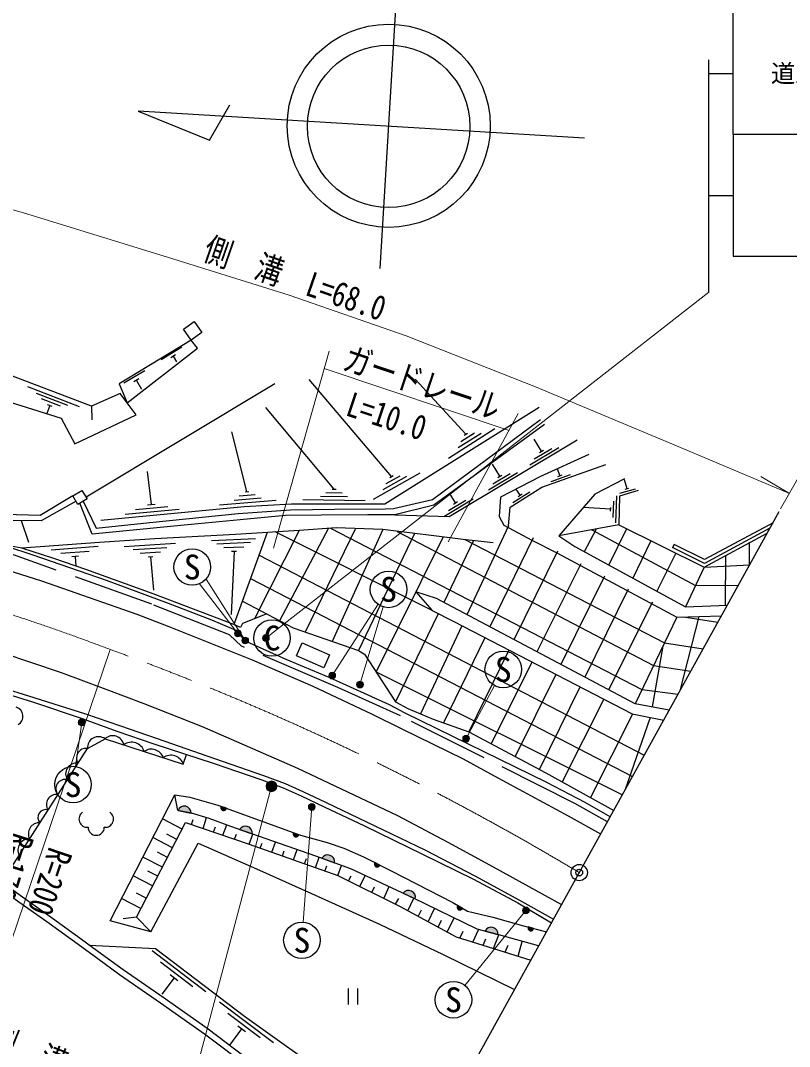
# Model space of a CAD drawing. Units: millimetres at full size, sheet at 1:1000; details may follow other scales. Extents: x 40000 to 680000, y 20000 to 380000.
# Drawn here: x 314547 to 371351, y 265976 to 341720 of the extents above; entities that cross this region are included whole.
import ezdxf
from ezdxf.enums import TextEntityAlignment as Align

# ---------------------------------------------------------------- set-up
doc = ezdxf.new("R2010")
doc.units = ezdxf.units.MM
doc.header["$LTSCALE"] = 1000
doc.header["$PDMODE"] = 32
doc.header["$PDSIZE"] = 500
doc.linetypes.add('CHAIN', pattern=[18.5, 12, -1.5, 3.5, -1.5])
doc.linetypes.add('DASHED', pattern=[7.5, 6, -1.5])
for name, color, linetype, lineweight in [('M-BGD', 7, 'Continuous', 25), ('M-BMK', 2, 'CHAIN', 13), ('M-BMK-OTRS', 5, 'Continuous', 25), ('M-BMK-SRVR', 3, 'Continuous', 25), ('M-STR-HTXT', 7, 'Continuous', 13), ('M-STR-STRC', 7, 'Continuous', 25)]:
    doc.layers.add(name, color=color, linetype=linetype, lineweight=lineweight)
doc.layers.add('M-OTRS', color=6, linetype='Continuous')
doc.styles.add('ＭＳ ゴシック', font='')
doc.styles.get('ＭＳ ゴシック').set_extended_font_data('MS Gothic')

msp = doc.modelspace()

# ---------------------------------------------------------------- hatches: boundary and pattern name
at = {"layer": 'M-BGD'}
for points in [[(326184, 283406, -0.82183), (327155, 283212)], [(329755, 283559, -0.4608), (329486, 283407, -0.4608), (329377, 283696)], [(330725, 281996, -0.82183), (331661, 281670)], [(335097, 281612, -0.4608), (334828, 281460, -0.4608), (334720, 281750)], [(336815, 279873, -0.82183), (337746, 279535)], [(341081, 279369, -0.4608), (340796, 279249, -0.4608), (340722, 279549)], [(342814, 277293, -0.82183), (343712, 276874)], [(347195, 276176, -0.4608), (346903, 276076, -0.4608), (346849, 276380)], [(348859, 274490, -0.82183), (349819, 274242)], [(352444, 274692, -0.4608), (352189, 274518, -0.4608), (352056, 274797)]]:
    msp.add_hatch(color=256, dxfattribs=at).paths.add_polyline_path(points)
at = {"layer": 'M-STR-HTXT'}
for points in [[(330829, 296595, -1), (330390, 296356, -0.41421), (330490, 296695, -0.41421)], [(331370, 296070, -1), (330931, 295831, -0.41421), (331031, 296170, -0.41421)], [(332897, 296246, -1), (332458, 296007, -0.41421), (332558, 296346, -0.41421)], [(337797, 293479, -1), (337358, 293239, -0.41421), (337458, 293579, -0.41421)], [(339844, 292815, -1), (339405, 292576, -0.41421), (339505, 292915, -0.41421)], [(319286, 290018, -1), (318847, 289779, -0.41421), (318947, 290118, -0.41421)], [(347680, 288824, -1), (347241, 288585, -0.41421), (347341, 288924, -0.41421)], [(332750, 284967, -0.41421), (332872, 285519, -0.41421), (333425, 285396, -1)], [(336281, 283780, -1), (335842, 283541, -0.41421), (335942, 283880, -0.41421)], [(352101, 276138, -1), (351662, 275899, -0.41421), (351762, 276238, -0.41421)]]:
    msp.add_hatch(color=256, dxfattribs=at).paths.add_polyline_path(points)

# ---------------------------------------------------------------- linework, layer by layer
at = {"layer": 'M-BGD'}
for p, q in [((326472, 317600), (324932, 316668)), ((326006, 317037), (325646, 316820)), ((325826, 316929), (326075, 316518)), ((323724, 315868), (322184, 314936)), ((323289, 315254), (322930, 315037)), ((323109, 315145), (323492, 314513)), ((341943, 308056), (335866, 315227)), ((347440, 311186), (343695, 315237)), ((315064, 314694), (318876, 313236)), ((333336, 314890), (319391, 306526)), ((318052, 313294), (315717, 314188)), ((317499, 313249), (316098, 313785)), ((316713, 313293), (316484, 312695)), ((316876, 313230), (316549, 313355)), ((319784, 313244), (319807, 312250)), ((337717, 307126), (332670, 313141)), ((331271, 306942), (330156, 311345)), ((346155, 309414), (349591, 311590)), ((346884, 310195), (348573, 311265)), ((347077, 310637), (348091, 311279)), ((347321, 311111), (347558, 311261)), ((353037, 309920), (352498, 310820)), ((352181, 308917), (354325, 310202)), ((352502, 309354), (353789, 310125)), ((352887, 309830), (353188, 310010)), ((324217, 305998), (323936, 308428)), ((340614, 306379), (344066, 308322)), ((349106, 307074), (351250, 308359)), ((349962, 308077), (349422, 308977)), ((349427, 307511), (350713, 308282)), ((354397, 308119), (354219, 308623)), ((341336, 307095), (343079, 308076)), ((341553, 307527), (342598, 308115)), ((341821, 307987), (342065, 308125)), ((349812, 307987), (350112, 308166)), ((353750, 307699), (355164, 308200)), ((354232, 308061), (354562, 308178)), ((359357, 307156), (359166, 307820)), ((331131, 306930), (331410, 306954)), ((337113, 306865), (338313, 306848)), ((337577, 307128), (337857, 307125)), ((346687, 306113), (346271, 306807)), ((350909, 306129), (352179, 306926)), ((351448, 306680), (351168, 307127)), ((351300, 306587), (351597, 306773)), ((358831, 306817), (359984, 307149)), ((359223, 307117), (359492, 307195)), ((323938, 305972), (324496, 306025)), ((329241, 305953), (333440, 306317)), ((330321, 306318), (332313, 306491)), ((330696, 306621), (331892, 306725)), ((335404, 306348), (340008, 306285)), ((336710, 306600), (338710, 306573)), ((345830, 305111), (347975, 306396)), ((346151, 305548), (347438, 306319)), ((346537, 306023), (346837, 306203)), ((358335, 305033), (358370, 306233)), ((358534, 304627), (358592, 306626)), ((322278, 305270), (326260, 305652)), ((323049, 305615), (325438, 305844)), ((358143, 305639), (356116, 305772)), ((358139, 305499), (358147, 305779)), ((314584, 304803), (315140, 303213)), ((332780, 303924), (330312, 297136)), ((335126, 304066), (331838, 297550)), ((344953, 298159), (333364, 303959)), ((337296, 304231), (333677, 297410)), ((339292, 304218), (335565, 296570)), ((341315, 304136), (337558, 295877)), ((343651, 303851), (339511, 295199)), ((350588, 304408), (347518, 297852)), ((358734, 304476), (354309, 303684)), ((356199, 302511), (357102, 304184)), ((359321, 304186), (358003, 301524)), ((322207, 302893), (325992, 303142)), ((328657, 303341), (331895, 303490)), ((331539, 303174), (329041, 303058)), ((345763, 303592), (340813, 293627)), ((348021, 303320), (345806, 298758)), ((352412, 303534), (349222, 296950)), ((361121, 303297), (359768, 300559)), ((362821, 303034), (362710, 302810)), ((368362, 303150), (368378, 301472)), ((314644, 302755), (313558, 302950)), ((320290, 302882), (316800, 302617)), ((319614, 302530), (317520, 302371)), ((325367, 302800), (322872, 302636)), ((324887, 302468), (323391, 302369)), ((331053, 302851), (329555, 302782)), ((330318, 302517), (330116, 297874)), ((330493, 302525), (330143, 302508)), ((332175, 302259), (360626, 287485)), ((354219, 302543), (351001, 296009)), ((362958, 302390), (361550, 299584)), ((318834, 302170), (318346, 302133)), ((318590, 302151), (318643, 301445)), ((324333, 302131), (323984, 302108)), ((324159, 302119), (324366, 299657)), ((355948, 301617), (352700, 295110)), ((365049, 301357), (368412, 301534)), ((366629, 302213), (366601, 298555)), ((365049, 301357), (363668, 298425)), ((331546, 300530), (359750, 285904)), ((357675, 300693), (354454, 294182)), ((359443, 299735), (356234, 293240)), ((361222, 298770), (357981, 292315)), ((345403, 297928), (342242, 291417)), ((363312, 292331), (364675, 297711)), ((366049, 297270), (363517, 297676)), ((347136, 297036), (344094, 290539)), ((363030, 297662), (359943, 291277)), ((348837, 296156), (345795, 289876)), ((362000, 295533), (361206, 291042)), ((350619, 295234), (347655, 289213)), ((352322, 294353), (349316, 288330)), ((340813, 293627), (359004, 284557)), ((354087, 293440), (351092, 287386)), ((355875, 292514), (352874, 286439)), ((357626, 291609), (354566, 285512)), ((359759, 290517), (356651, 284357)), ((361055, 290265), (359224, 284955)), ((326184, 283406), (327155, 283212)), ((329755, 283559), (329377, 283696)), ((326481, 282024), (325030, 282771)), ((327183, 282360), (327308, 282726)), ((328036, 282070), (328278, 282878)), ((328810, 281806), (328947, 282197)), ((329501, 281571), (329785, 282330)), ((330725, 281996), (331661, 281670)), ((325769, 280653), (324323, 281397)), ((326089, 281269), (325366, 281642)), ((330362, 281278), (330494, 281656)), ((331438, 280911), (331697, 281658)), ((333121, 280316), (333384, 281072)), ((335097, 281612), (334720, 281750)), ((325400, 279940), (324679, 280313)), ((332261, 280620), (332391, 280991)), ((333895, 280041), (334027, 280418)), ((334717, 279750), (334983, 280516)), ((325024, 279215), (323583, 279956)), ((335534, 279461), (335668, 279844)), ((336341, 279175), (336620, 279944)), ((336815, 279873), (337746, 279535)), ((341081, 279369), (340722, 279549)), ((324682, 278557), (323964, 278928)), ((337038, 278928), (337175, 279310)), ((337996, 278589), (338270, 279345)), ((324306, 277832), (322870, 278571)), ((338786, 278197), (338965, 278584)), ((339614, 277786), (339998, 278608)), ((323840, 276933), (323125, 277303)), ((340490, 277351), (340693, 277770)), ((341378, 276910), (341782, 277775)), ((342814, 277293), (343712, 276874)), ((323445, 276172), (322015, 276908)), ((342245, 276480), (342485, 276900)), ((343164, 275997), (343614, 276918)), ((343929, 275581), (344173, 276053)), ((344655, 275186), (345137, 276174)), ((347195, 276176), (346849, 276380)), ((323110, 275526), (322138, 275392)), ((345388, 274788), (345648, 275292)), ((346066, 274419), (346579, 275471)), ((347000, 273976), (347252, 274490)), ((347949, 273683), (348390, 274587)), ((348859, 274490), (349819, 274242)), ((349483, 273209), (349883, 274226)), ((352444, 274692), (352056, 274797)), ((348714, 273446), (348926, 273926)), ((350356, 272939), (350572, 273454)), ((351307, 272645), (351614, 273738)), ((328247, 270012), (324263, 273034)), ((327269, 270377), (324879, 272191)), ((326171, 270834), (325614, 271257)), ((325893, 271045), (324986, 269850)), ((338740, 270250), (338740, 269076)), ((339440, 270250), (339440, 269076)), ((333236, 266256), (329238, 269259)), ((332256, 266617), (329857, 268419)), ((331156, 267068), (330596, 267488)), ((330876, 267278), (329975, 266079))]:
    msp.add_line(p, q, dxfattribs=at)
for points in [[(291784, 337519), (292134, 334736), (292409, 330827), (292748, 326024), (293377, 323946), (298684, 320875), (307810, 315414), (317549, 312361), (318550, 310464), (323087, 312603), (321904, 314184), (319784, 313244), (310106, 316915), (296530, 326264), (296598, 330536)], [(320472, 304825), (331069, 305843), (334570, 306027), (341461, 306045), (345422, 308520), (352872, 313169)], [(319185, 306239), (320137, 304232), (324106, 304672), (330634, 305313), (334480, 305584), (337749, 305640), (341494, 305674), (342110, 305684), (344986, 306353), (352964, 312252)], [(353263, 311884), (345068, 305933), (342203, 305232), (340208, 305216), (336769, 305213), (334128, 305167), (330766, 304856), (326637, 304469), (319835, 303790), (318925, 306083)], [(342203, 305232), (346216, 305097), (355675, 310766)], [(356531, 309680), (352962, 308049), (350001, 306539), (349903, 305110), (350238, 304452), (352323, 303352), (354157, 302418), (357618, 300579), (363030, 297662), (366321, 297761)], [(350588, 304408), (350716, 305796), (353052, 307262), (357787, 308937)], [(359158, 307873), (356965, 306753), (354309, 303684), (355501, 302893), (363668, 298425), (366765, 298562)], [(360176, 307011), (358796, 306613), (358734, 304476), (365049, 301357), (369714, 303882)], [(318412, 306625), (315995, 305165), (313383, 305255), (312767, 303195)], [(318653, 306223), (316085, 304790), (313657, 304812), (313120, 303086)], [(370134, 304641), (365076, 301920), (362821, 303034)], [(349450, 303151), (347242, 303412), (341315, 304136), (337869, 304275), (335126, 304066), (330435, 303782), (324465, 303462), (320382, 303190), (314644, 302755)], [(337438, 304242), (360456, 292337), (363124, 291992)], [(342374, 304007), (361307, 294099), (364067, 293693)], [(356751, 304121), (364410, 300000), (367580, 300031)], [(369910, 304237), (365081, 301639), (362710, 302810)], [(347373, 303396), (362119, 295779), (364981, 295343)], [(330801, 296908), (330312, 297136), (324347, 299394), (319362, 301201), (316997, 302006), (314644, 302755)], [(312433, 301508), (316109, 300345), (323138, 297884), (325516, 296986), (331666, 294531), (336136, 292581), (340513, 290514), (342708, 289429), (347240, 287218), (349537, 285956), (355001, 282999), (357403, 281668)], [(362468, 290808), (359943, 291277), (345273, 299040), (343756, 299538), (344953, 298159), (346545, 297341), (359723, 290524), (362059, 290071)], [(330940, 298862), (334683, 296876), (339511, 295199), (339963, 294941), (342242, 291417), (343158, 290929), (345029, 290149), (347655, 289213), (353347, 286188), (358366, 283406)], [(332739, 297907), (330937, 297194), (330803, 296907)], [(295988, 291442), (295927, 292347), (296031, 293088), (296262, 293829), (296724, 294506), (297474, 295279), (298222, 295739), (299809, 296241), (301167, 296504), (302291, 296639), (303952, 296687), (305810, 296616), (308101, 296344), (310421, 295810), (313175, 295060), (317540, 293575), (321035, 292275), (323665, 291302), (327975, 289594), (335005, 286529), (342389, 283019), (346112, 281064), (349472, 279237), (354509, 276446)], [(300992, 295111), (302757, 294752), (305438, 294201), (308174, 293535), (310470, 292948), (312477, 292324), (315423, 291413), (319188, 290160), (321675, 289264), (324387, 288322), (328769, 286896), (332376, 285663), (333961, 285065), (335268, 284487), (336983, 283680), (339965, 282256), (344253, 280180), (348015, 278323), (351277, 276573), (353771, 275115)], [(342927, 255548), (341114, 257007), (336319, 260997), (331786, 264693), (328416, 267245), (325153, 269552), (322130, 271624), (320523, 272801), (319060, 273875), (316915, 275419), (314698, 276998), (303661, 284999), (298319, 289538), (297127, 290506)], [(358102, 282930), (356268, 283996), (353418, 285467), (342951, 290594)], [(313841, 277619), (313676, 278899), (319488, 287975), (320793, 288693), (326574, 286819), (326807, 287534)], [(324163, 274439), (321166, 275258), (325950, 284559), (327066, 284382), (329134, 283785), (335227, 281565), (337200, 281041), (338439, 280619), (339882, 279970), (341921, 278948), (346479, 276597), (347565, 275959), (349441, 275526), (351693, 274895), (353394, 274436)], [(352820, 273399), (349883, 274226), (348281, 274640), (343526, 276960), (338941, 279102), (336372, 280034), (330082, 282219), (328485, 282816), (327174, 283208), (326165, 283410), (325950, 284559)], [(324163, 274439), (323110, 275526), (326734, 282513), (331438, 280911), (337996, 278589), (342586, 276311), (346724, 274061), (352242, 272356)], [(324163, 274439), (327661, 280987), (332212, 279003), (336041, 277272), (341059, 275006), (345758, 272757), (351040, 270187)], [(319626, 273459), (324516, 273219), (331102, 268223), (337717, 263497), (342083, 260308), (342926, 259746), (344501, 258388)]]:
    msp.add_lwpolyline(points, dxfattribs=at)
for points in [[(326580, 318939), (327369, 319495), (327948, 318675), (327159, 318119)], [(321834, 314898), (322416, 313500), (327623, 317540), (327159, 318119)], [(318412, 306625), (319088, 307030), (319463, 306406), (318786, 306000)], [(335344, 295777), (337376, 294896), (336958, 293934), (334927, 294815)]]:
    msp.add_lwpolyline(points, close=True, dxfattribs=at)
at = {"layer": 'M-BGD', "linetype": 'DASHED'}
for points in [[(357903, 282572), (355492, 283925), (342607, 290379), (337987, 292477), (330864, 295542), (329977, 296376), (324247, 298619), (313419, 302503)], [(342951, 290594), (341814, 291194), (337337, 293224), (334170, 294545), (331257, 295847), (330314, 296761), (328670, 297450), (325482, 298674), (320905, 300366), (315474, 302245), (313542, 302900)], [(301027, 295461), (302827, 295095), (305515, 294543), (308258, 293875), (310565, 293285), (312580, 292658), (315530, 291746), (319356, 290525), (321932, 289655), (324641, 288717), (328880, 287228), (332494, 285992), (334094, 285389), (335414, 284805), (337133, 283996), (340117, 282571), (344407, 280495), (348119, 278571), (351398, 276780), (353908, 275363)], [(340133, 257399), (336056, 260631), (331508, 264339), (328150, 266882), (324895, 269182), (321870, 271256), (320257, 272438), (318795, 273511), (316653, 275053), (314435, 276633), (303383, 284645), (300671, 286949), (298019, 289282), (296880, 290226)]]:
    msp.add_lwpolyline(points, dxfattribs=at)
at = {"layer": 'M-BGD'}
for centre, radius, start, end in [((314028, 290350), 704, 299.29666, 72.71866), ((320315, 288017), 828, 54.71169, 182.8941), ((321364, 288097), 825, 10.29196, 133.80338), ((319378, 287277), 706, 81.03708, 213.69456), ((322758, 287472), 968, 17.09241, 127.00293), ((324216, 286995), 929, 19.1122, 124.98314), ((325653, 286500), 976, 19.1186, 124.97674), ((318671, 286106), 788, 81.29664, 213.435), ((317846, 285004), 688, 75.98414, 218.74751), ((317194, 283846), 736, 81.01114, 213.72051), ((316409, 282887), 577, 72.56231, 222.16933), ((326650, 283213), 505, 359.86458, 157.52277), ((329555, 283598), 203, 151.02225, 348.94563), ((319463, 282760), 600, 122.72029, 277.24592), ((320815, 282760), 600, 262.75408, 57.27971), ((315956, 281670), 831, 88.27383, 206.45781), ((320139, 282165), 600, 180, 0), ((331161, 281741), 505, 352.01031, 149.6685), ((315188, 280470), 831, 88.27383, 206.45781), ((334898, 281651), 203, 151.02225, 348.94563), ((337247, 279612), 505, 351.23519, 148.89338), ((340887, 279430), 203, 144.40885, 342.33224), ((343222, 276995), 505, 346.13643, 143.79462), ((347006, 276251), 203, 140.602, 338.52538), ((349315, 274272), 505, 356.66879, 154.32698), ((352242, 274714), 203, 155.93109, 353.85447)]:
    msp.add_arc(centre, radius, start, end, dxfattribs=at)
at = {"layer": 'M-BMK'}
for centre, radius, start, end in [((260928, 136320), 170000, 69.24711, 107.4118), ((253015, 107259), 200000, 59.06742, 70.0774)]:
    msp.add_arc(centre, radius, start, end, dxfattribs=at)
at = {"layer": 'M-BMK-OTRS'}
msp.add_line((342644, 255038), (370591, 305465), dxfattribs=at)
at = {"layer": 'M-BMK-SRVR'}
for p, q in [((341112, 323424), (342373, 344386)), ((356216, 333035), (323247, 335017)), ((323247, 335017), (328500, 332892)), ((328500, 332892), (330005, 335488))]:
    msp.add_line(p, q, dxfattribs=at)
for centre, radius in [((341745, 333947), 7500), ((341742, 333905), 6000), ((355821, 278814), 600)]:
    msp.add_circle(centre, radius, dxfattribs=at)
at = {"layer": 'M-OTRS'}
msp.add_point((355821, 278814), dxfattribs=at)
at = {"layer": 'M-STR-HTXT'}
for p, q in [((332677, 296126), (365383, 321663)), ((337343, 317306), (333234, 302770)), ((336981, 316023), (350633, 311451)), ((351319, 312705), (346135, 303227)), ((370697, 305657), (372975, 309675)), ((371345, 306801), (369238, 308060)), ((330609, 296475), (327781, 300139)), ((331151, 295951), (328251, 300488)), ((337577, 293359), (340956, 298619)), ((339625, 292696), (341346, 298429)), ((321165, 295290), (313865, 273721)), ((347461, 288705), (349567, 292619)), ((319067, 289898), (318614, 286647)), ((333087, 285182), (325318, 255868)), ((336061, 283661), (335434, 275162)), ((351881, 276019), (347381, 270471))]:
    msp.add_line(p, q, dxfattribs=at)
msp.add_lwpolyline([(295553, 333144), (301396, 331397), (308082, 329451), (315022, 327450), (325796, 324122), (334399, 321442), (343032, 318447), (352594, 314674), (362826, 310392), (371345, 306801)], dxfattribs=at)
for centre, radius in [((330609, 296475), 250), ((331151, 295951), 250), ((332677, 296126), 250), ((337577, 293359), 250), ((339625, 292696), 250), ((319067, 289898), 250), ((347461, 288705), 250), ((333087, 285182), 400), ((336061, 283661), 250), ((351881, 276019), 250)]:
    msp.add_circle(centre, radius, dxfattribs=at)
at = {"layer": 'M-STR-STRC'}
for p, q in [((367183, 333313), (367183, 342313)), ((365383, 321663), (365383, 338813)), ((365383, 337813), (367183, 337813)), ((379983, 333313), (367183, 333313)), ((367183, 333313), (367183, 324313)), ((365383, 328813), (367183, 328813)), ((367183, 324313), (379983, 324313))]:
    msp.add_line(p, q, dxfattribs=at)
for centre in [(327231, 301372), (341735, 299722), (333124, 296130), (350207, 293808), (318428, 285310), (335335, 273816), (346530, 269422)]:
    msp.add_circle(centre, 1350, dxfattribs=at)

# ---------------------------------------------------------------- texts
at = {"layer": 'M-STR-HTXT', "style": 'ＭＳ ゴシック', "width": 0.8}
for s, rotation, p in [('側\u3000溝\u3000L=68.0', 340.869, (334348, 321295)), ('ガードレール', 341.486, (343758, 313590)), ('L=10.0', 341.501, (341133, 311126)), ('側\u3000溝\u3000L=59.0', 337.855, (318275, 262813))]:
    msp.add_text(s, height=1833, rotation=rotation, dxfattribs=at).set_placement(p, align=Align.BOTTOM_CENTER)
for s, rotation, p in [('R=170', 252.604, (313294, 282076)), ('R=200', 251.301, (316151, 280965))]:
    msp.add_text(s, height=1833, rotation=rotation, dxfattribs=at).set_placement(p, align=Align.BOTTOM_LEFT)
at = {"layer": 'M-STR-STRC', "style": 'ＭＳ ゴシック'}
for s, height, p in [('道路情報', 1320, (373583, 337813)), ('S', 1833, (327231, 301372)), ('S', 1833, (341735, 299722)), ('C', 1833, (333124, 296130)), ('S', 1833, (350207, 293808)), ('S', 1833, (318428, 285310)), ('S', 1833, (335335, 273816)), ('S', 1833, (346530, 269422))]:
    msp.add_text(s, height=height, dxfattribs=at).set_placement(p, align=Align.MIDDLE_CENTER)

doc.saveas('drawing.dxf')
